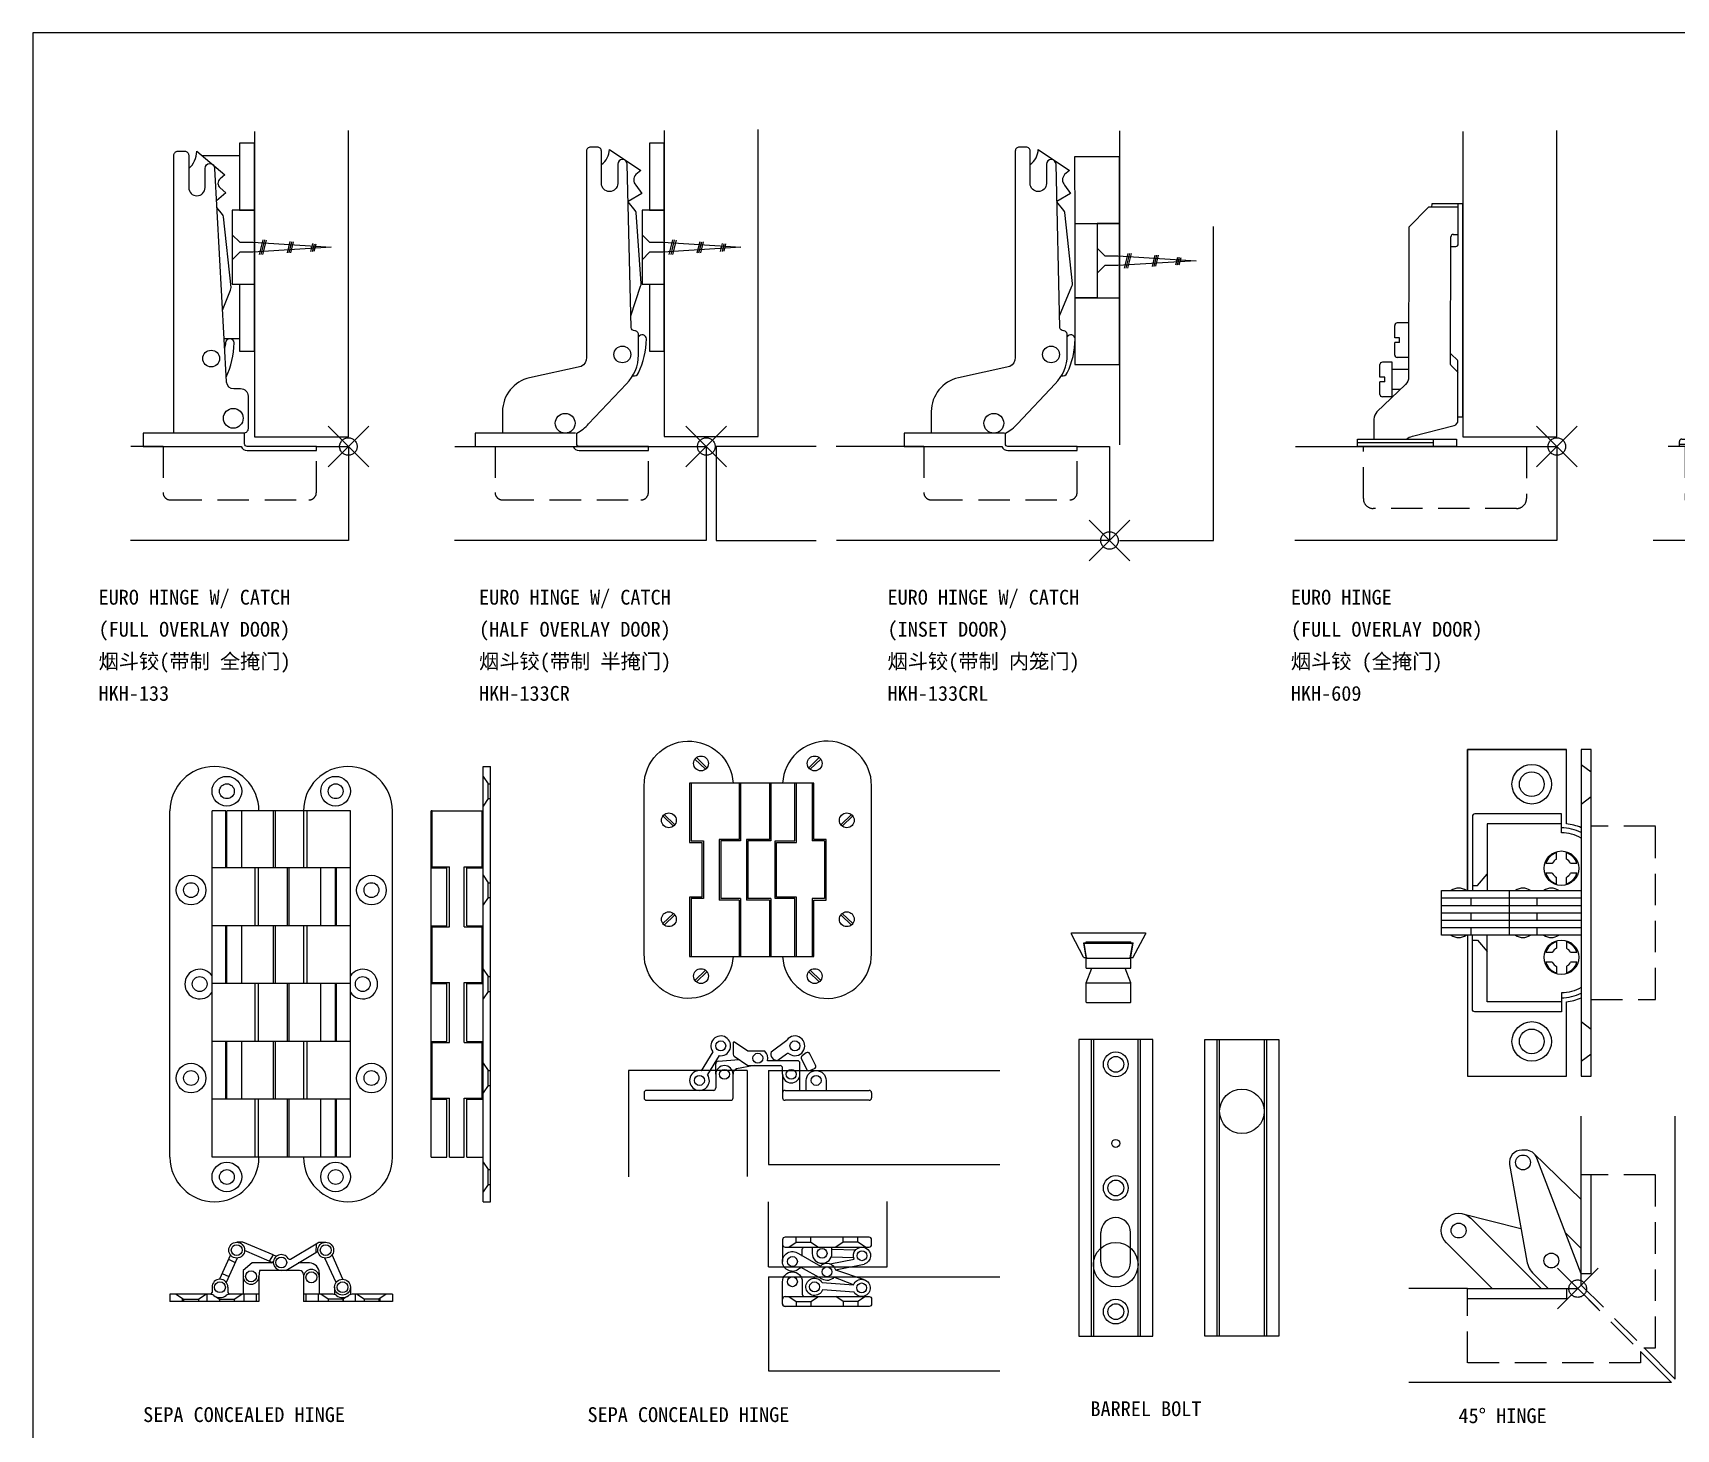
# Model space of a CAD drawing. Header units: millimetres. Extents: x -159360 to -156109, y -82746 to -81402.
# Drawn here: x -156921 to -156588.6, y -81684.3 to -81402 of the extents above; entities that cross this region are included whole.
import ezdxf
from ezdxf.enums import TextEntityAlignment as Align

# ---------------------------------------------------------------- set-up
doc = ezdxf.new("R2010")
doc.units = ezdxf.units.MM
doc.header["$LTSCALE"] = 2
doc.header["$MEASUREMENT"] = 0
doc.linetypes.add('HIDDEN', pattern=[9.525, 6.35, -3.175])
doc.linetypes.add('HIDDEN2', pattern=[4.7625, 3.175, -1.5875])
doc.layers.get('0').update_dxf_attribs({"linetype": 'CONTINUOUS'})
doc.layers.add('LINE1', color=41, linetype='CONTINUOUS')
doc.layers.add('LINE2', color=142, linetype='CONTINUOUS')
doc.layers.add('标注', color=7, linetype='CONTINUOUS', lineweight=25)
doc.styles.add('HZ', font='simfang.ttf')

# ---------------------------------------------------------------- blocks, each defined once
blk = doc.blocks.new('EURO HINGE WITH CATCH  (INSET DOOR) 烟斗铰(带制 内笼门) HKH-133CRL')
at = {"linetype": 'ByBlock'}
for points in [[(-21.06, 21.72, 0.100167), (-18.64, 23.57), (-11.01, 31.68, 0.205389), (-8.56, 37.51), (-8.56, 41.6, 0.42785), (-9.3, 42.38, -0.400708), (-10.05, 43.09), (-10.83, 76.08, 1), (-12.76, 76.08), (-12.76, 72.19, -1), (-16.06, 72.19), (-16.06, 78.74, 0.414214), (-16.86, 79.54), (-18.26, 79.54, 0.414214), (-19.06, 78.74), (-19.06, 37, -0.287492), (-20.19, 35.2), (-30.57, 32.9, 0.351711), (-36.06, 26.06), (-36.06, 21.7, -0.747404)], [(-21.27, 21.7), (-41.56, 21.7), (-41.56, 19), (-21.76, 19, 0.302776), (-20.56, 18.2), (-6.56, 18.2), (-6.56, 19), (-20.56, 19, -0.414214), (-21.06, 19.5), (-21.06, 21.72)]]:
    blk.add_lwpolyline(points, format="xyb", dxfattribs=at)
blk.add_lwpolyline([(-7, 64.07), (-7, 49.07), (-2.5, 49.07), (-7, 49.07), (-7, 35.57), (2, 35.57), (2, 77.57), (-7.09, 77.57), (-7, 64.07), (2, 64.07), (-2.5, 64.07), (-2.5, 49.07), (2, 49.07)], dxfattribs=at)
at = {"layer": 'LINE1', "linetype": 'ByBlock'}
for p, q in [((3, 55.07), (3.74, 58.05)), ((3.36, 55.07), (4.09, 58.03)), ((3.72, 55.08), (4.44, 58.01)), ((8.66, 55.39), (9.23, 57.71)), ((9.02, 55.42), (9.58, 57.68)), ((9.39, 55.44), (9.93, 57.66)), ((13.39, 55.71), (13.78, 57.28)), ((13.75, 55.73), (14.13, 57.26)), ((14.11, 55.75), (14.48, 57.24))]:
    blk.add_line(p, q, dxfattribs=at)
for points in [[(-16.06, 76.03, 0.246867), (-14.44, 79.07), (-8.11, 74.78), (-9.08, 73.97, 0.410261), (-9.08, 71.85), (-7.91, 70.18), (-10.65, 68.54)], [(-10.11, 45.41), (-7.6, 51.45, 0.112528), (-7.51, 51.97), (-9.05, 66.3, 0.145671), (-9.23, 66.73), (-10.65, 68.47)], [(-9.72, 33.29, 0.374158), (-8.56, 33.87, 0.109474), (-6.97, 40.75, 0.765912), (-8.56, 41.18, -0.018858)]]:
    blk.add_lwpolyline(points, format="xyb", dxfattribs=at)
blk.add_lwpolyline([(-2.5, 59.09), (-0.97, 57.57), (1.68, 57.57), (17.5, 56.57), (1.68, 55.57), (-0.97, 55.57), (-2.5, 54.04)], dxfattribs=at)
at = {"layer": 'LINE1', "linetype": 'HIDDEN2'}
blk.add_lwpolyline([(-37.56, 19), (-37.56, 9.7, 0.414214), (-36.06, 8.2), (-8.06, 8.2, 0.414214), (-6.56, 9.7), (-6.56, 18.2)], format="xyb", dxfattribs=at)
at = {"layer": 'LINE1', "linetype": 'ByBlock'}
for centre, radius in [((-11.83, 37.62), 1.7), ((-23.4, 23.7), 2)]:
    blk.add_circle(centre, radius, dxfattribs=at)
blk = doc.blocks.new('45%%D HINGE-E 45度 较-立面')
at = {"linetype": 'ByBlock'}
for p, q in [((-25, 33), (-25, 4.5)), ((-25, 4.5), (-25, 33))]:
    blk.add_line(p, q, dxfattribs=at)
for points in [[(-2, 17.2, 0.077381), (-5, 18), (-5, 33), (-25, 33), (-5, 33)], [(-2, 15.12, 0.127861), (-6, 16.2), (-6, 20), (-23.5, 20, 0.414214), (-24, 19.5), (-24, 4.5)], [(-25, -4.5), (-25, -33), (-5, -33), (-5, -18, 0.077381), (-2, -17.2)], [(-2, -15.12, -0.127861), (-6, -16.2), (-6, -20), (-23.5, -20, -0.414214), (-24, -19.5), (-24, -4.5)]]:
    blk.add_lwpolyline(points, format="xyb", dxfattribs=at)
blk.add_lwpolyline([(-2, -33), (0, -33), (0, 33), (-2, 33)], close=True, dxfattribs=at)
for points in [[(-6, 18), (-21, 18), (-21, 4.5)], [(-2, -4.5), (-30.29, -4.5), (-30.29, 4.5), (-2, 4.5)], [(-6, -18), (-21, -18), (-21, -4.5)]]:
    blk.add_lwpolyline(points, dxfattribs=at)
at = {"layer": 'LINE1', "linetype": 'HIDDEN2'}
for p, q in [((-2, 30), (0, 28.5)), ((-2, 22), (0, 23.5)), ((-2, -22), (0, -23.5)), ((-2, -30), (0, -28.5))]:
    blk.add_line(p, q, dxfattribs=at)
at = {"layer": 'LINE1', "linetype": 'ByBlock'}
for p, q in [((-7.85, 10), (-9.14, 10)), ((-7, 10.85), (-7, 12.14)), ((-5, 10.85), (-5, 12.14)), ((-2.86, 10), (-4.15, 10)), ((-7.85, 8), (-9.14, 8)), ((-7, 5.86), (-7, 7.15)), ((-5, 5.86), (-5, 7.15)), ((-2.86, 8), (-4.15, 8)), ((-16.51, -4.5), (-16.51, 4.5)), ((-30.29, 3), (-2, 3)), ((-30.29, 1.5), (-2, 1.5)), ((-30.29, 0), (-2, 0)), ((-24.32, 3), (-24.32, 1.5)), ((-24.32, 0), (-24.32, -1.5)), ((-10.93, 1.5), (-10.93, 3)), ((-10.93, -1.5), (-10.93, 0)), ((-30.29, -1.5), (-2, -1.5)), ((-30.29, -3), (-2, -3)), ((-24.32, -3), (-24.32, -4.5)), ((-10.93, -4.5), (-10.93, -3)), ((-7, -5.86), (-7, -7.15)), ((-5, -5.86), (-5, -7.15)), ((-7.85, -8), (-9.14, -8)), ((-2.86, -8), (-4.15, -8)), ((-7.85, -10), (-9.14, -10)), ((-7, -10.85), (-7, -12.14)), ((-5, -10.85), (-5, -12.14)), ((-2.86, -10), (-4.15, -10))]:
    blk.add_line(p, q, dxfattribs=at)
at = {"layer": 'LINE1', "linetype": 'HIDDEN2'}
blk.add_lwpolyline([(0, -17.5), (13, -17.5), (13, 17.5), (0, 17.5)], dxfattribs=at)
at = {"layer": 'LINE1', "linetype": 'ByBlock'}
for points in [[(-24, 5.5), (-23, 5.5), (-21, 7.84)], [(-24, -5.5), (-23, -5.5), (-21, -7.84)]]:
    blk.add_lwpolyline(points, dxfattribs=at)
for centre, radius in [((-12, 26), 4), ((-12, 26), 2.5), ((-6, 9), 3.5), ((-6, -9), 3.5), ((-12, -26), 4), ((-12, -26), 2.5)]:
    blk.add_circle(centre, radius, dxfattribs=at)
for centre, radius, start, end in [((-6.07, 7.97), 9.22, 63.8142, 89.5704), ((-6, 9), 3.3, 107.6397, 162.3603), ((-6, 9), 2.1, 118.4369, 151.5631), ((-6, 9), 3.3, 17.6397, 72.3603), ((-6, 9), 2.1, 28.4369, 61.5631), ((-6, 9), 3.3, 197.6397, 252.3603), ((-6, 9), 2.1, 208.4369, 241.5631), ((-6, 9), 3.3, 287.6397, 342.3603), ((-6, 9), 2.1, 298.4369, 331.5631), ((-26.79, 2.5), 2.5, 53.1301, 126.8699), ((-13.78, 2.5), 2.5, 53.1301, 126.8699), ((-8.05, 2.5), 2.5, 53.1301, 126.8699), ((-26.79, -2.5), 2.5, 233.1301, 306.8699), ((-13.78, -2.5), 2.5, 233.1301, 306.8699), ((-8.05, -2.5), 2.5, 233.1301, 306.8699), ((-6, -9), 3.3, 107.6397, 162.3603), ((-6, -9), 3.3, 17.6397, 72.3603), ((-6, -9), 2.1, 118.4369, 151.5631), ((-6, -9), 2.1, 28.4369, 61.5631), ((-6, -9), 3.3, 197.6397, 252.3603), ((-6, -9), 2.1, 208.4369, 241.5631), ((-6, -9), 2.1, 298.4369, 331.5631), ((-6, -9), 3.3, 287.6397, 342.3603), ((-6.07, -7.97), 9.22, 270.4296, 296.1858)]:
    blk.add_arc(centre, radius, start, end, dxfattribs=at)
blk = doc.blocks.new('45%%D HINGE-P 45度较-平面')
at = {"linetype": 'ByBlock'}
for p, q in [((-31.92, 12.38), (-22.29, 3)), ((-22.29, -14.29), (-22.29, 8)), ((-20.29, -12), (-20.29, 8)), ((-46.2, 0.13), (-34.47, -2.83)), ((-25.44, -3.75), (-22.29, -6.9)), ((-20.29, -12), (-22.29, -12)), ((-45.29, -15), (-23, -15)), ((-25.29, -15), (-25.29, -17)), ((-45.29, -17), (-25.29, -17))]:
    blk.add_line(p, q, dxfattribs=at)
for points in [[(-22.29, -12), (-31.23, 11.39, 0.310979), (-33.56, 13), (-34.31, 13, 0.46697), (-36.77, 10.06), (-33.29, -9.42, 0.153358), (-31.9, -12.08), (-28.98, -15)], [(-40.29, -15), (-49.56, -5.73, -1), (-44.61, -0.78), (-30.39, -15)]]:
    blk.add_lwpolyline(points, format="xyb", dxfattribs=at)
at = {"layer": 'LINE1', "linetype": 'HIDDEN2'}
for points in [[(-22.29, -14.29), (-9.59, -27), (-7.29, -27), (-7.29, 8), (-22.29, 8)], [(-23, -15), (-10.29, -27.71), (-10.29, -30), (-45.29, -30), (-45.29, -15)]]:
    blk.add_lwpolyline(points, dxfattribs=at)
at = {"layer": 'LINE1', "linetype": 'ByBlock'}
for centre in [(-34.07, 10.5), (-47.09, -3.26), (-28.34, -9.32)]:
    blk.add_circle(centre, 1.5, dxfattribs=at)
blk = doc.blocks.new('45%%D HINGE 45度较')
for name, p in [('45%%D HINGE-E 45度 较-立面', (2.71, 75.98)), ('45%%D HINGE-P 45度较-平面', (23, 15))]:
    blk.add_blockref(name, p)
blk = doc.blocks.new('EURO HINGE WITH CATCH  (FULL OVERLAY DOOR) 烟斗铰(带制 全掩门) HKH-133')
at = {"linetype": 'ByBlock'}
for p, q in [((-22, 58.8), (-29.59, 58.8)), ((-22, 21.8), (-25.18, 21.8))]:
    blk.add_line(p, q, dxfattribs=at)
blk.add_lwpolyline([(-22, 32.8), (-22, 19.3), (-19, 19.3), (-19, 61.3), (-22, 61.3), (-22, 47.8), (-19, 47.8), (-23.5, 47.8), (-23.5, 32.8), (-19, 32.8)], dxfattribs=at)
blk.add_lwpolyline([(-35.29, 2.7), (-35.29, 58.9, -0.414214), (-34.49, 59.7), (-33.09, 59.7, -0.414214), (-32.29, 58.9), (-32.29, 52.35, 1), (-28.99, 52.35), (-28.99, 56.24, -1), (-27.06, 56.24), (-24.7, 13.08, 0.390384), (-23.2, 11.7), (-21.79, 11.7, -0.414214), (-20.29, 10.2), (-20.29, 3.6, -0.414214), (-21.19, 2.7), (-41.48, 2.7), (-41.48, 0), (-21.68, 0, 0.302776), (-20.48, -0.8), (-6.48, -0.8), (-6.48, 0), (-20.48, 0, -0.414214), (-20.98, 0.5), (-20.98, 2.72)], format="xyb", dxfattribs=at)
at = {"layer": 'LINE1', "linetype": 'ByBlock'}
for p, q in [((-18, 38.8), (-17.26, 41.78)), ((-17.64, 38.8), (-16.91, 41.76)), ((-17.28, 38.81), (-16.56, 41.74)), ((-12.34, 39.13), (-11.77, 41.44)), ((-11.98, 39.15), (-11.42, 41.41)), ((-11.61, 39.17), (-11.07, 41.39)), ((-7.61, 39.44), (-7.22, 41.02)), ((-7.25, 39.46), (-6.87, 40.99)), ((-6.89, 39.48), (-6.52, 40.97))]:
    blk.add_line(p, q, dxfattribs=at)
for points in [[(-32.29, 56.19, 0.219666), (-30.67, 59.7), (-24.99, 54.94), (-25.96, 54.13, 0.466308), (-25.96, 52.29), (-24.79, 51.31), (-26.7, 49.7)], [(-25.49, 27.59), (-23.83, 31.6, 0.112528), (-23.74, 32.13), (-25.28, 46.46, 0.145671), (-25.46, 46.88), (-26.63, 48.31)], [(-24.75, 13.99, 0.110736), (-23.13, 20.95, 1), (-24.83, 20.95, -0.018858), (-25.07, 19.87)]]:
    blk.add_lwpolyline(points, format="xyb", dxfattribs=at)
blk.add_lwpolyline([(-23.5, 42.82), (-21.97, 41.3), (-19.32, 41.3), (-3.5, 40.3), (-19.32, 39.3), (-21.97, 39.3), (-23.5, 37.77)], dxfattribs=at)
at = {"layer": 'LINE1', "linetype": 'HIDDEN2'}
blk.add_lwpolyline([(-37.48, 0), (-37.48, -9.3, 0.414214), (-35.98, -10.8), (-7.98, -10.8, 0.414214), (-6.48, -9.3), (-6.48, -0.8)], format="xyb", dxfattribs=at)
at = {"layer": 'LINE1', "linetype": 'ByBlock'}
for centre, radius in [((-27.74, 17.78), 1.7), ((-23.29, 5.7), 2)]:
    blk.add_circle(centre, radius, dxfattribs=at)
blk = doc.blocks.new('烟斗铰(带制 全掩门)')
at = {"layer": 'LINE1', "linetype": 'HIDDEN', "ltscale": 5}
for p, q in [((-4.11, 23.11), (4.11, 14.89)), ((4.11, 23.11), (-4.11, 14.89)), ((-37.48, 19), (-44, 19))]:
    blk.add_line(p, q, dxfattribs=at)
for points in [[(-19, 82.66), (-19, 20.99), (0, 20.99), (0, 82.9)], [(-6.48, 19), (0, 19), (0, 0), (-44.09, 0)]]:
    blk.add_lwpolyline(points, dxfattribs=at)
blk.add_circle((0, 19), 1.77, dxfattribs=at)
at = {"layer": 'LINE2'}
blk.add_blockref('EURO HINGE WITH CATCH  (FULL OVERLAY DOOR) 烟斗铰(带制 全掩门) HKH-133', (0, 19), dxfattribs=at)
blk = doc.blocks.new('EURO HINGE (HALF OVERLAY DOOR) 烟斗铰 (半掩门) HKH-609CR')
at = {"linetype": 'ByBlock'}
for p, q in [((-19.5, 44.89), (-15.5, 48.89)), ((-10, 48.89), (-15.5, 48.89)), ((-10, 41.78), (-10, 49.39)), ((-19.5, 18.51), (-19.5, 44.89)), ((-11, 17.35), (-11, 43.21)), ((-10.5, 43.71), (-10, 43.71)), ((-11, 41.28), (-10.5, 41.28)), ((-33.51, 9.14), (-20.49, 16.78)), ((-10.9, 18.23), (-10.1, 17.48)), ((-10.9, 17.13), (-10.1, 16.38)), ((-10, 5.78), (-10, 17.26)), ((-34.5, 1.5), (-34.5, 7.42)), ((-26.28, 2.65), (-10.86, 4.79))]:
    blk.add_line(p, q, dxfattribs=at)
for centre, radius, start, end in [((-10.5, 43.21), 0.5, 90, 180), ((-10.5, 41.78), 0.5, 270, 0), ((-21.5, 18.51), 2, 300.4016, 0), ((-10.7, 18.45), 0.3, 180, 227.3166), ((-10.7, 17.35), 0.3, 180, 227.3166), ((-10.3, 17.26), 0.3, 0, 47.3166), ((-10.3, 16.16), 0.3, 0, 47.3166), ((-32.5, 7.42), 2, 120.4016, 180), ((-11, 5.78), 1, 277.9335, 0), ((-26, 0.66), 2, 97.9335, 155.3144)]:
    blk.add_arc(centre, radius, start, end, dxfattribs=at)
at = {"layer": 'LINE1', "linetype": 'ByBlock'}
for p, q in [((-14.89, 49.39), (-14.89, 48.89)), ((-8.5, 49.39), (-14.89, 49.39)), ((-8.5, 49.39), (-8.5, 6.06)), ((-22.3, 22.8), (-22.3, 25.3)), ((-19.5, 25.8), (-21.8, 25.8)), ((-21.4, 22.8), (-22.3, 22.8)), ((-21.4, 21.8), (-22.3, 21.8)), ((-22.3, 19.3), (-22.3, 21.8)), ((-21.4, 21.8), (-21.4, 22.8)), ((-19.5, 18.8), (-21.8, 18.8)), ((-10, 6.06), (-8.5, 6.06)), ((-37.19, 0), (-37.19, 1)), ((-37.19, 0.5), (-17.19, 0.5)), ((-36.69, 1.5), (-17.69, 1.5)), ((-17.19, 0), (-17.19, 1))]:
    blk.add_line(p, q, dxfattribs=at)
at = {"layer": 'LINE1', "linetype": 'HIDDEN2'}
blk.add_lwpolyline([(-36.02, 0), (-36.02, -10.5, 0.414214), (-34.02, -12.5), (-5.02, -12.5, 0.414214), (-3.02, -10.5), (-3.02, 0), (-37.19, 0)], format="xyb", dxfattribs=at)
at = {"layer": 'LINE1', "linetype": 'ByBlock'}
for centre, start, end in [((-21.8, 25.3), 90, 180), ((-21.8, 19.3), 180, 270), ((-36.69, 1), 90, 180), ((-17.69, 1), 0, 90)]:
    blk.add_arc(centre, 0.5, start, end, dxfattribs=at)
blk = doc.blocks.new('烟斗铰 (半掩门)')
at = {"layer": 'LINE1', "linetype": 'HIDDEN', "ltscale": 5}
for p, q in [((-4.11, 23.11), (4.11, 14.89)), ((4.11, 23.11), (-4.11, 14.89)), ((-32.94, 19), (-39.46, 19))]:
    blk.add_line(p, q, dxfattribs=at)
for points in [[(-8.5, 82.66), (-8.5, 20.99), (10.5, 20.99), (10.5, 82.9)], [(-3.02, 19), (0, 19), (0, 0), (-42.48, 0)], [(17.8, 19), (2, 19), (2, 0), (17.8, 0)]]:
    blk.add_lwpolyline(points, dxfattribs=at)
blk.add_circle((0, 19), 1.77, dxfattribs=at)
at = {"layer": 'LINE2'}
blk.add_blockref('EURO HINGE (HALF OVERLAY DOOR) 烟斗铰 (半掩门) HKH-609CR', (0, 19), dxfattribs=at)
blk = doc.blocks.new('EURO HINGE (FULL OVERLAY DOOR) 烟斗铰 (半掩门) HKH-609')
blk.add_line((-20.98, 42.88), (-19.95, 42.88))
for points in [[(-19.95, 48.37), (-25.95, 48.37), (-29.95, 44.37), (-30, 13.99, -0.203502), (-30.61, 12.56), (-36.39, 7, 0.203966), (-37, 5.56), (-37, 1.47)], [(-21.45, 40.45), (-20.45, 40.45, 0.414214), (-19.95, 40.95), (-19.95, 49.09)], [(-20.08, 15.13), (-21.34, 16.29, -0.210007), (-21.5, 16.66), (-21.44, 42.42)], [(-30.39, 1.47, -0.167598), (-29.22, 2.06), (-20.75, 4.27, 0.341143), (-20, 5.24), (-20, 17.23, 0.209442), (-20.1, 17.45), (-21.4, 18.65, -0.209442), (-21.5, 18.87)]]:
    blk.add_lwpolyline(points, format="xyb")
at = {"ltscale": 5}
blk.add_lwpolyline([(-40.31, 1.47), (-20.31, 1.47), (-20.31, -0.03), (-40.31, -0.03)], close=True, dxfattribs=at)
blk.add_arc((-20.94, 42.38), 0.5, 90, 180)
at = {"color": 11}
blk.add_arc((-20.28, 14.91), 0.3, 0, 47.3166, dxfattribs=at)
at = {"layer": 'LINE1'}
for p, q in [((-32.8, 22), (-32.8, 24.5)), ((-30, 25), (-32.3, 25)), ((-31.8, 22), (-32.8, 22)), ((-32.8, 18.5), (-32.8, 21)), ((-31.8, 21), (-32.8, 21)), ((-31.8, 21), (-31.8, 22)), ((-33.3, 17.05), (-35.3, 17.05)), ((-33.3, 10.05), (-33.3, 17.05)), ((-30, 18), (-32.3, 18)), ((-35.8, 14.05), (-35.8, 16.55)), ((-34.8, 14.05), (-35.8, 14.05)), ((-34.8, 13.05), (-34.8, 14.05)), ((-30, 15.55), (-33.3, 15.55)), ((-35.8, 10.55), (-35.8, 13.05)), ((-34.8, 13.05), (-35.8, 13.05)), ((-33.3, 10.05), (-35.3, 10.05)), ((-31.66, 11.55), (-33.3, 11.55)), ((-24.97, 0.72), (-40.31, 0.72)), ((-24.97, -0.03), (-24.97, 1.47))]:
    blk.add_line(p, q, dxfattribs=at)
blk.add_lwpolyline([(-20, 6.02), (-19, 6.02), (-19, 49.09), (-25.29, 49.09), (-25.34, 48.37)], dxfattribs=at)
at = {"layer": 'LINE1', "linetype": 'HIDDEN2'}
blk.add_lwpolyline([(-39.14, -0.03), (-6.14, -0.03), (-6.14, -10.53, -0.414214), (-8.14, -12.53), (-37.14, -12.53, -0.414214), (-39.14, -10.53), (-39.14, -0.03)], format="xyb", close=True, dxfattribs=at)
at = {"layer": 'LINE1'}
for centre, start, end in [((-32.3, 24.5), 90, 180), ((-35.3, 16.55), 90, 180), ((-32.3, 18.5), 180, 270), ((-35.3, 10.55), 180, 270)]:
    blk.add_arc(centre, 0.5, start, end, dxfattribs=at)
blk = doc.blocks.new('烟斗铰 (全掩门)')
at = {"layer": 'LINE1', "linetype": 'HIDDEN', "ltscale": 5}
for p, q in [((-4.11, 23.11), (4.11, 14.89)), ((4.11, 23.11), (-4.11, 14.89))]:
    blk.add_line(p, q, dxfattribs=at)
for points in [[(-19, 82.66), (-19, 20.99), (0, 20.99), (0, 82.9)], [(-52.88, 19), (0, 19), (0, 0), (-52.98, 0)]]:
    blk.add_lwpolyline(points, dxfattribs=at)
blk.add_circle((0, 19), 1.77, dxfattribs=at)
at = {"layer": 'LINE2'}
blk.add_blockref('EURO HINGE (FULL OVERLAY DOOR) 烟斗铰 (半掩门) HKH-609', (0, 19), dxfattribs=at)
blk = doc.blocks.new('EURO HINGE WITH CATCH  (HALF OVERLAY DOOR) 烟斗铰(带制 半掩门) HKH-133CR')
at = {"linetype": 'ByBlock'}
for points in [[(-26.22, 2.72, 0.100167), (-23.8, 4.57), (-16.17, 12.68, 0.205389), (-13.72, 18.51), (-13.72, 22.6, 0.42785), (-14.46, 23.38, -0.400708), (-15.21, 24.09), (-15.99, 57.08, 1), (-17.92, 57.08), (-17.92, 53.19, -1), (-21.22, 53.19), (-21.22, 59.74, 0.414214), (-22.02, 60.54), (-23.42, 60.54, 0.414214), (-24.22, 59.74), (-24.22, 18, -0.287492), (-25.34, 16.2), (-35.73, 13.9, 0.351711), (-41.22, 7.06), (-41.22, 2.7, -0.747404)], [(-26.43, 2.7), (-46.72, 2.7), (-46.72, 0), (-26.92, 0, 0.302776), (-25.72, -0.8), (-11.72, -0.8), (-11.72, 0), (-25.72, 0, -0.414214), (-26.22, 0.5), (-26.22, 2.72)]]:
    blk.add_lwpolyline(points, format="xyb", dxfattribs=at)
blk.add_lwpolyline([(-11.5, 32.8), (-11.5, 19.3), (-8.5, 19.3), (-8.5, 61.3), (-11.5, 61.3), (-11.5, 47.8), (-8.5, 47.8), (-13, 47.8), (-13, 32.8), (-8.5, 32.8)], dxfattribs=at)
at = {"layer": 'LINE1', "linetype": 'ByBlock'}
for p, q in [((-7.5, 38.8), (-6.76, 41.78)), ((-7.14, 38.8), (-6.41, 41.76)), ((-6.78, 38.81), (-6.06, 41.74)), ((-1.84, 39.13), (-1.27, 41.44)), ((-1.48, 39.15), (-0.92, 41.41)), ((-1.11, 39.17), (-0.57, 41.39)), ((2.89, 39.44), (3.28, 41.02)), ((3.25, 39.46), (3.63, 40.99)), ((3.61, 39.48), (3.98, 40.97))]:
    blk.add_line(p, q, dxfattribs=at)
for points in [[(-21.22, 57.03, 0.246867), (-19.6, 60.07), (-13.27, 55.78), (-14.24, 54.97, 0.410261), (-14.24, 52.85), (-13.07, 51.18), (-15.81, 49.54)], [(-15.26, 26.41), (-13.28, 32.45, 0.112528), (-13.19, 32.97), (-14.21, 47.3, 0.145671), (-14.38, 47.73), (-15.81, 49.47)], [(-14.88, 14.29, 0.374158), (-13.72, 14.87, 0.109474), (-12.13, 21.75, 0.765912), (-13.72, 22.18, -0.018858)]]:
    blk.add_lwpolyline(points, format="xyb", dxfattribs=at)
blk.add_lwpolyline([(-13, 42.82), (-11.47, 41.3), (-8.82, 41.3), (7, 40.3), (-8.82, 39.3), (-11.47, 39.3), (-13, 37.77)], dxfattribs=at)
at = {"layer": 'LINE1', "linetype": 'HIDDEN2'}
blk.add_lwpolyline([(-42.72, 0), (-42.72, -9.3, 0.414214), (-41.22, -10.8), (-13.22, -10.8, 0.414214), (-11.72, -9.3), (-11.72, -0.8)], format="xyb", dxfattribs=at)
at = {"layer": 'LINE1', "linetype": 'ByBlock'}
for centre, radius in [((-16.98, 18.62), 1.7), ((-28.55, 4.7), 2)]:
    blk.add_circle(centre, radius, dxfattribs=at)
blk = doc.blocks.new('烟斗铰(带制 半掩门)')
at = {"layer": 'LINE1', "linetype": 'HIDDEN', "ltscale": 5}
for p, q in [((-4.11, 23.11), (4.11, 14.89)), ((4.11, 23.11), (-4.11, 14.89))]:
    blk.add_line(p, q, dxfattribs=at)
for points in [[(-8.5, 82.87), (-8.5, 21), (10.5, 21), (10.5, 83.11)], [(-50.84, 19), (0, 19), (0, 0), (-50.94, 0)], [(22.19, 19.01), (2, 19.01), (2, 0.01), (22.19, 0.01)]]:
    blk.add_lwpolyline(points, dxfattribs=at)
blk.add_circle((0, 19), 1.77, dxfattribs=at)
at = {"layer": 'LINE2'}
blk.add_blockref('EURO HINGE WITH CATCH  (HALF OVERLAY DOOR) 烟斗铰(带制 半掩门) HKH-133CR', (0, 19), dxfattribs=at)
blk = doc.blocks.new('BOLT 扁插')
at = {"layer": 'LINE1'}
for p, q in [((-41.99, 81.58), (-26.99, 81.58)), ((-41.99, 81.28), (-41.99, 81.58)), ((-39.52, 76.63), (-41.99, 81.28)), ((-38.99, 79.78), (-29.99, 79.78)), ((-38.99, 79.58), (-38.99, 79.78)), ((-29.99, 79.58), (-29.99, 79.78)), ((-29.46, 76.63), (-26.99, 81.28)), ((-26.99, 81.58), (-26.99, 81.28)), ((-39.49, 79.58), (-38.99, 79.58)), ((-39.01, 76.69), (-39.49, 79.58)), ((-39.43, 76.58), (-39.11, 76.58)), ((-39.39, 79.47), (-29.59, 79.47)), ((-38.9, 76.55), (-39.39, 79.47)), ((-38.99, 76.47), (-29.99, 76.47)), ((-38.99, 74.47), (-38.99, 76.47)), ((-38.81, 76.47), (-30.17, 76.47)), ((-30.07, 76.55), (-29.59, 79.47)), ((-29.99, 79.58), (-29.49, 79.58)), ((-29.99, 74.47), (-29.99, 76.47)), ((-29.97, 76.69), (-29.49, 79.58)), ((-29.87, 76.58), (-29.55, 76.58)), ((-38.99, 71.47), (-37.86, 74.47)), ((-38.99, 74.47), (-29.99, 74.47)), ((-29.99, 71.47), (-31.12, 74.47)), ((-38.99, 71.47), (-29.99, 71.47)), ((-38.99, 67.57), (-38.99, 71.47)), ((-29.99, 67.57), (-29.99, 71.47)), ((-38.89, 67.47), (-30.09, 67.47)), ((-38.01, 60), (-38.01, 0)), ((-37.51, 60), (-37.51, 0)), ((-28.51, 0), (-28.51, 60)), ((-28.01, 0), (-28.01, 60)), ((-12.5, 0), (-12.5, 60)), ((-12, 0), (-12, 60)), ((-3, 60), (-3, 0)), ((-2.5, 60), (-2.5, 0)), ((-36.01, 15), (-36.01, 21)), ((-30.01, 15), (-30.01, 21))]:
    blk.add_line(p, q, dxfattribs=at)
for points in [[(-40.51, 0), (-25.51, 0), (-25.51, 60), (-40.51, 60)], [(0, 0), (-15, 0), (-15, 60), (0, 60)]]:
    blk.add_lwpolyline(points, close=True, dxfattribs=at)
for centre, radius in [((-33.01, 55), 2.5), ((-33.01, 55), 1.6), ((-7.5, 45.5), 4.5), ((-33.01, 39), 0.8), ((-33.01, 30), 2.5), ((-33.01, 30), 1.6), ((-33.01, 14.5), 4.5), ((-33.01, 5), 2.5), ((-33.01, 5), 1.6)]:
    blk.add_circle(centre, radius, dxfattribs=at)
for centre, radius, start, end in [((-39.43, 76.68), 0.1, 208.0092, 270), ((-39.11, 76.68), 0.1, 270, 9.4623), ((-38.81, 76.57), 0.1, 189.4623, 270), ((-30.17, 76.57), 0.1, 270, 350.5377), ((-29.87, 76.68), 0.1, 170.5377, 270), ((-29.55, 76.68), 0.1, 270, 331.9908), ((-38.89, 67.57), 0.1, 180, 270), ((-30.09, 67.57), 0.1, 270, 0), ((-33.01, 21), 3, 0, 180), ((-33.01, 15), 3, 180, 0)]:
    blk.add_arc(centre, radius, start, end, dxfattribs=at)
blk = doc.blocks.new('SEPA CONCEALED HINGE 特别暗较 1(排骨较) 侧面')
at = {"layer": 'LINE1'}
for p, q in [((-1.5, 0), (-1.5, 88)), ((-1.5, 88), (0, 88)), ((0, 0), (0, 88)), ((-1.5, 86), (-0.5, 84.5)), ((-0.5, 81.5), (-0.5, 84.5)), ((-0.5, 84.5), (0, 84.5)), ((-0.5, 81.5), (-1.5, 80)), ((-0.5, 81.5), (0, 81.5)), ((-12, 9), (-12, 79)), ((-11.8, 79), (-12, 79)), ((-11.8, 79), (-1.75, 79)), ((-11.8, 67.7), (-11.8, 79)), ((-1.75, 67.7), (-1.75, 79)), ((-12, 67.7), (-8.35, 67.7)), ((-12, 67.5), (-8.85, 67.5)), ((-8.85, 55.8), (-8.85, 67.5)), ((-8.35, 55.6), (-8.35, 67.7)), ((-5.35, 55.6), (-5.35, 67.7)), ((-5.35, 67.7), (-1.75, 67.7)), ((-4.85, 55.8), (-4.85, 67.5)), ((-4.85, 67.5), (-1.5, 67.5)), ((-1.5, 66), (-0.5, 64.5)), ((-0.5, 61.5), (-0.5, 64.5)), ((-0.5, 64.5), (0, 64.5)), ((-0.5, 61.5), (-1.5, 60)), ((-0.5, 61.5), (0, 61.5)), ((-12, 55.8), (-8.85, 55.8)), ((-12, 55.6), (-8.35, 55.6)), ((-11.8, 44.3), (-11.8, 55.6)), ((-5.35, 55.6), (-1.5, 55.6)), ((-4.85, 55.8), (-1.5, 55.8)), ((-1.75, 44.3), (-1.75, 55.6)), ((-1.5, 47), (-0.5, 45.5)), ((-12, 44.3), (-8.35, 44.3)), ((-12, 44.1), (-8.85, 44.1)), ((-8.85, 32.4), (-8.85, 44.1)), ((-8.35, 32.2), (-8.35, 44.3)), ((-5.35, 32.2), (-5.35, 44.3)), ((-5.35, 44.3), (-1.5, 44.3)), ((-4.85, 32.4), (-4.85, 44.1)), ((-4.85, 44.1), (-1.5, 44.1)), ((-0.5, 42.5), (-0.5, 45.5)), ((-0.5, 45.5), (0, 45.5)), ((-0.5, 42.5), (-1.5, 41)), ((-0.5, 42.5), (0, 42.5)), ((-12, 32.4), (-8.85, 32.4)), ((-12, 32.2), (-8.35, 32.2)), ((-11.8, 20.9), (-11.8, 32.2)), ((-5.35, 32.2), (-1.5, 32.2)), ((-4.85, 32.4), (-1.5, 32.4)), ((-1.75, 20.9), (-1.75, 32.2)), ((-1.5, 28), (-0.5, 26.5)), ((-0.5, 23.5), (-1.5, 22)), ((-0.5, 23.5), (-0.5, 26.5)), ((-0.5, 26.5), (0, 26.5)), ((-0.5, 23.5), (0, 23.5)), ((-12, 20.9), (-8.35, 20.9)), ((-12, 20.7), (-8.85, 20.7)), ((-8.85, 9), (-8.85, 20.7)), ((-8.35, 9), (-8.35, 20.9)), ((-5.35, 9), (-5.35, 20.9)), ((-5.35, 20.9), (-1.5, 20.9)), ((-4.85, 9), (-4.85, 20.7)), ((-4.85, 20.7), (-1.5, 20.7)), ((-12, 9), (-8.85, 9)), ((-8.35, 9), (-5.35, 9)), ((-4.85, 9), (-1.5, 9)), ((-1.5, 8), (-0.5, 6.5)), ((-0.5, 3.5), (-1.5, 2)), ((-0.5, 3.5), (-0.5, 6.5)), ((-0.5, 6.5), (0, 6.5)), ((-0.5, 3.5), (0, 3.5)), ((-1.5, 0), (0, 0))]:
    blk.add_line(p, q, dxfattribs=at)
blk = doc.blocks.new('SEPA CONCEALED HINGE 特别暗较 1(排骨较) 侧')
at = {"layer": 'LINE1'}
h = blk.add_hatch(dxfattribs=at)
h.set_pattern_fill('DOLMIT', color=256, scale=10, angle=270, style=0)
h.set_pattern_definition([(90, (6611.7404, 65.924), (2.5, 2e-16), []), (45, (6611.7404, 65.924), (5, -5), [3.535534, -7.071077])])
h.paths.add_polyline_path([(16.75, 1.5), (18, 1.5), (18, 0), (15.25, 0), (15.25, 0.5)])
h.paths.add_polyline_path([(8, 0.5), (8.67, 0.95, 0.062732), (9.13, 1.2, -0.157601), (10.07, 1.5), (10.75, 1.5), (12.25, 0.5), (12.25, 0), (8, 0)])
h.paths.add_polyline_path([(0, 1.5), (3.5, 1.5), (5, 0.5), (5, 0), (0, 0)])
h.paths.add_polyline_path([(-14, 0.5), (-12.5, 1.5), (-9, 1.5), (-9, 0), (-14, 0)])
h.paths.add_polyline_path([(-19.75, 1.5), (-19.07, 1.5, -0.157601), (-18.13, 1.2, 0.062732), (-17.67, 0.95), (-17, 0.5), (-17, 0), (-21.25, 0), (-21.25, 0.5)])
h.paths.add_polyline_path([(-27, 1.5), (-25.75, 1.5), (-24.25, 0.5), (-24.25, 0), (-27, 0)])
for p, q in [((-12.27, 12), (-13.5, 12)), ((-6.12, 9.48), (-12.27, 12)), ((-6.93, 8.17), (-11.9, 10.33)), ((-2.65, 8.6), (2.59, 11.67)), ((2.59, 11.67), (2.47, 9.9)), ((2.47, 9.9), (2.92, 10.17)), ((2.59, 11.67), (3.13, 12)), ((3.13, 12), (4.5, 12)), ((-14.78, 9.44), (-16.98, 4.5)), ((-13.42, 8.8), (-15.62, 3.86)), ((-15.18, 8.57), (-13.82, 7.93)), ((-10.4, 7.8), (-12.2, 6.3)), ((-6.43, 7.8), (-10.4, 7.8)), ((-6.12, 9.48), (-6.93, 8.17)), ((-6.93, 8.17), (-6.22, 7.87)), ((-6.12, 9.48), (-5.44, 9.19)), ((-3.57, 6.3), (2.47, 9.9)), ((1.2, 7.8), (-1.1, 7.8)), ((6.62, 3.86), (4.32, 8.8)), ((7.98, 4.5), (5.78, 9.44)), ((-16.43, 5.67), (-15.07, 5.04)), ((-12.2, 6.3), (-12.2, 5.1)), ((-12.2, 5.1), (-12.2, 1.5)), ((-8.9, 6.3), (-9, 5.1)), ((-9, 5.1), (-9, 0)), ((-0.8, 6.3), (-8.9, 6.3)), ((0, 5.5), (0, 0)), ((3.2, 5.8), (3.2, 1.5)), ((-27, 1.5), (-27, 0)), ((-18.85, 1.5), (-27, 1.5)), ((-9, 0), (-27, 0)), ((-25.75, 1.5), (-24.25, 0.5)), ((-24.25, 0.5), (-24.25, 0)), ((-24.25, 0.5), (-21.25, 0.5)), ((-21.25, 0.5), (-19.75, 1.5)), ((-21.25, 0.5), (-21.25, 0)), ((-18.5, 2.9), (-18.5, 1.85)), ((-17.67, 0.95), (-17, 0.5)), ((-17, 0.5), (-14, 0.5)), ((-17, 0.5), (-17, 0)), ((-15.3, 2.9), (-15.3, 1.85)), ((-9, 1.5), (-14.95, 1.5)), ((-14, 0.5), (-12.5, 1.5)), ((-14, 0.5), (-14, 0)), ((5.73, 1.5), (0, 1.5)), ((18, 0), (0, 0)), ((5, 0.5), (3.5, 1.5)), ((5, 0.5), (5, 0)), ((8, 0.5), (5, 0.5)), ((6.3, 2.9), (6.3, 1.4)), ((8.67, 0.95), (8, 0.5)), ((8, 0.5), (8, 0)), ((9.5, 2.9), (9.5, 1.4)), ((18, 1.5), (10.07, 1.5)), ((12.25, 0.5), (10.75, 1.5)), ((12.25, 0.5), (12.25, 0)), ((15.25, 0.5), (12.25, 0.5)), ((16.75, 1.5), (15.25, 0.5)), ((15.25, 0.5), (15.25, 0)), ((18, 1.5), (18, 0))]:
    blk.add_line(p, q, dxfattribs=at)
for centre, radius in [((-13.5, 10.4), 1.6), ((-13.5, 10.4), 1.1), ((4.5, 10.4), 1.6), ((4.5, 10.4), 1.1), ((-4.5, 7.9), 1.1), ((-16.9, 2.9), 1.1), ((-10.6, 5.1), 1.1), ((1.6, 4.9), 1.1), ((7.9, 2.9), 1.6), ((7.9, 2.9), 1.1)]:
    blk.add_circle(centre, radius, dxfattribs=at)
for centre, radius, start, end in [((-6.43, 8.15), 0.35, 270, 352.6341), ((-4.5, 7.9), 1.6, 30.872, 270), ((-2.83, 8.9), 0.35, 210.872, 300.872), ((1.2, 5.8), 2, 0, 90), ((-16.9, 2.9), 1.6, 0, 180), ((-10.6, 5.1), 1.6, 180, 0), ((-0.8, 5.5), 0.8, 0, 90), ((1.6, 4.9), 1.6, 0, 180), ((-19.07, -0.1), 1.6, 54.1752, 90), ((-18.85, 1.85), 0.35, 270, 0), ((-16.9, 2.9), 2.1, 234.1752, 305.8248), ((-14.73, -0.1), 1.6, 90, 125.8248), ((-14.95, 1.85), 0.35, 180, 270), ((5.73, -0.1), 1.6, 54.1752, 90), ((7.9, 2.9), 2.1, 234.1752, 305.8248), ((10.07, -0.1), 1.6, 90, 125.8248)]:
    blk.add_arc(centre, radius, start, end, dxfattribs=at)
blk = doc.blocks.new('SEPA CONCEALED HINGE 特别暗较 1(排骨较) 正面')
at = {"layer": 'LINE1'}
for p, q in [((-23.75, 0), (-23.75, 70)), ((-15.25, 0), (-15.25, 70)), ((-12.45, 70), (-15.25, 70)), ((-12.45, 58.5), (-12.45, 70)), ((12.75, 70), (-12.25, 70)), ((-12.25, 58.5), (-12.25, 70)), ((-9.25, 58.5), (-9.25, 70)), ((-2.85, 70), (-2.85, 58.5)), ((-2.5, 70), (-2.5, 58.5)), ((3.35, 58.5), (3.35, 70)), ((4, 58.5), (4, 70)), ((12.75, 0), (12.75, 70)), ((21.25, 0), (21.25, 70)), ((12.75, 58.5), (-15.25, 58.5)), ((-6.5, 46.8), (-6.5, 58.5)), ((-5.85, 46.8), (-5.85, 58.5)), ((0, 46.8), (0, 58.5)), ((0.35, 46.8), (0.35, 58.5)), ((6.75, 46.8), (6.75, 58.5)), ((9.75, 46.8), (9.75, 58.5)), ((9.95, 46.8), (9.95, 58.5)), ((12.75, 46.8), (-15.25, 46.8)), ((-12.45, 35.1), (-12.45, 46.8)), ((-12.25, 35.1), (-12.25, 46.8)), ((-9.25, 35.1), (-9.25, 46.8)), ((-2.85, 46.8), (-2.85, 35.1)), ((-2.5, 46.8), (-2.5, 35.1)), ((3.35, 35.1), (3.35, 46.8)), ((4, 35.1), (4, 46.8)), ((12.75, 35.1), (-15.25, 35.1)), ((-6.5, 23.4), (-6.5, 35.1)), ((-5.85, 23.4), (-5.85, 35.1)), ((0, 23.4), (0, 35.1)), ((0.35, 23.4), (0.35, 35.1)), ((6.75, 23.4), (6.75, 35.1)), ((9.75, 23.4), (9.75, 35.1)), ((9.95, 23.4), (9.95, 35.1)), ((12.75, 23.4), (-15.25, 23.4)), ((-12.45, 11.7), (-12.45, 23.4)), ((-12.25, 11.7), (-12.25, 23.4)), ((-9.25, 11.7), (-9.25, 23.4)), ((-2.85, 23.4), (-2.85, 11.7)), ((-2.5, 23.4), (-2.5, 11.7)), ((3.35, 11.7), (3.35, 23.4)), ((4, 11.7), (4, 23.4)), ((12.75, 11.7), (-15.25, 11.7)), ((-6.5, 0), (-6.5, 11.7)), ((-5.85, 0), (-5.85, 11.7)), ((0, 0), (0, 11.7)), ((0.35, 0), (0.35, 11.7)), ((6.75, 0), (6.75, 11.7)), ((9.75, 0), (9.75, 11.7)), ((9.95, 0), (9.95, 11.7)), ((-7.25, 0), (-15.25, 0)), ((9.75, 0), (-7.25, 0)), ((12.75, 0), (9.95, 0))]:
    blk.add_line(p, q, dxfattribs=at)
for centre, radius in [((-12.25, 74), 3), ((9.75, 74), 3), ((-12.25, 74), 1.5), ((9.75, 74), 1.5), ((-19.5, 54), 3), ((17, 54), 3), ((-19.5, 54), 1.5), ((17, 54), 1.5), ((-17.75, 35), 1.5), ((15.25, 35), 1.5), ((-19.5, 16), 3), ((-19.5, 16), 1.5), ((17, 16), 3), ((17, 16), 1.5), ((-12.25, -4), 3), ((-12.25, -4), 1.5), ((9.75, -4), 3), ((9.75, -4), 1.5)]:
    blk.add_circle(centre, radius, dxfattribs=at)
for centre, radius, start, end in [((-14.75, 70), 9, 0, 180), ((12.25, 70), 9, 0, 180), ((-17.75, 35), 3, 33.5573, 326.4427), ((15.25, 35), 3, 213.5573, 146.4427), ((-14.75, 0), 9, 180, 0), ((12.25, 0), 9, 180, 0)]:
    blk.add_arc(centre, radius, start, end, dxfattribs=at)
blk = doc.blocks.new('SEPA CONCEALED HINGE 特别暗较 1(排骨较)')
at = {"layer": 'LINE1'}
for name, p in [('SEPA CONCEALED HINGE 特别暗较 1(排骨较) 正面', (23.75, 29.19)), ('SEPA CONCEALED HINGE 特别暗较 1(排骨较) 侧面', (64.86, 20.19)), ('SEPA CONCEALED HINGE 特别暗较 1(排骨较) 侧', (27, 0))]:
    blk.add_blockref(name, p, dxfattribs=at)
blk = doc.blocks.new('SEPA CONCEALED HINGE 特别暗较 (排骨较) 正面')
at = {"layer": 'LINE1', "linetype": 'ByBlock'}
for p, q in [((-33.57, 20.33), (-35.71, 22.39)), ((-33.29, 20.61), (-35.43, 22.67)), ((-12.71, 20.61), (-10.57, 22.67)), ((-12.43, 20.33), (-10.29, 22.39)), ((-26.8, 17.5), (-26.8, 6.13)), ((-26.5, 17.5), (-26.5, 5.83)), ((-20.66, 17.5), (-20.66, 6.13)), ((-20.36, 17.5), (-20.36, 5.83)), ((-12, 17.5), (-12, 5.83)), ((-40.07, 8.83), (-42.21, 10.89)), ((-39.79, 9.11), (-41.93, 11.17)), ((-6.21, 9.11), (-4.07, 11.17)), ((-5.93, 8.83), (-3.79, 10.89)), ((-30.8, 6.13), (-30.8, -6.13)), ((-26.8, 6.13), (-30.8, 6.13)), ((-30.5, 5.83), (-30.5, -5.83)), ((-26.5, 5.83), (-30.5, 5.83)), ((-25.3, 6.13), (-25.3, -6.13)), ((-20.66, 6.13), (-25.3, 6.13)), ((-25, 5.83), (-25, -5.83)), ((-20.36, 5.83), (-25, 5.83)), ((-9.5, 5.83), (-12, 5.83)), ((-9.5, 5.83), (-9.5, -5.83)), ((-26.8, -6.13), (-30.8, -6.13)), ((-26.5, -5.83), (-30.5, -5.83)), ((-26.8, -6.13), (-26.8, -17.5)), ((-26.5, -5.83), (-26.5, -17.5)), ((-20.66, -6.13), (-25.3, -6.13)), ((-20.36, -5.83), (-25, -5.83)), ((-20.66, -6.13), (-20.66, -17.5)), ((-20.36, -5.83), (-20.36, -17.5)), ((-12, -5.83), (-12, -17.5)), ((-9.5, -5.83), (-12, -5.83)), ((-40.07, -8.83), (-42.21, -10.89)), ((-39.79, -9.11), (-41.93, -11.17)), ((-6.21, -9.11), (-4.07, -11.17)), ((-5.93, -8.83), (-3.79, -10.89)), ((-33.57, -20.33), (-35.71, -22.39)), ((-33.29, -20.61), (-35.43, -22.67)), ((-12.71, -20.61), (-10.57, -22.67)), ((-12.43, -20.33), (-10.29, -22.39))]:
    blk.add_line(p, q, dxfattribs=at)
for points in [[(-28.01, -17.5, -0.972587), (-46, -17), (-46, 17, -0.972587), (-28.01, 17.5)], [(-17.99, -17.5, 0.972587), (0, -17), (0, 17, 0.972587), (-17.99, 17.5)]]:
    blk.add_lwpolyline(points, format="xyb", dxfattribs=at)
blk.add_lwpolyline([(-11.7, -17.5), (-11.7, -6.13), (-9.2, -6.13), (-9.2, 6.13), (-11.7, 6.13), (-11.7, 17.5), (-36.8, 17.5), (-36.8, 5.53), (-34.3, 5.53), (-34.3, -5.53), (-36.8, -5.53), (-36.8, -17.5), (-11.7, -17.5)], close=True, dxfattribs=at)
for points in [[(-36.5, 17.5), (-36.5, 5.83), (-34, 5.83), (-34, -5.83), (-36.5, -5.83), (-36.5, -17.5)], [(-15.5, -17.5), (-15.5, -5.83), (-19.5, -5.83), (-19.5, 5.83), (-15.5, 5.83), (-15.5, 17.5)], [(-15.2, -17.5), (-15.2, -5.53), (-19.2, -5.53), (-19.2, 5.53), (-15.2, 5.53), (-15.2, 17.5)]]:
    blk.add_lwpolyline(points, dxfattribs=at)
for centre in [(-34.5, 21.5), (-11.5, 21.5), (-41, 10), (-5, 10), (-41, -10), (-5, -10), (-34.5, -21.5), (-11.5, -21.5)]:
    blk.add_circle(centre, 1.5, dxfattribs=at)
blk = doc.blocks.new('SEPA CONCEALED HINGE 特别暗较 (排骨较) 侧面1')
at = {"layer": 'LINE1', "linetype": 'ByBlock'}
for p, q in [((-6.25, 13), (-6.25, 14)), ((-3.25, 13), (-3.25, 14)), ((3.25, 13), (3.25, 14)), ((6.25, 13), (6.25, 14)), ((-7.75, 12), (-6.25, 13)), ((-6.25, 13), (-3.25, 13)), ((-3.25, 13), (-1.75, 12)), ((3.25, 13), (1.75, 12)), ((6.25, 13), (3.25, 13)), ((7.75, 12), (6.25, 13)), ((0.64, 8.63), (5.47, 9.53)), ((1.71, 7.38), (7.54, 8.57)), ((-7.75, 2), (-6.25, 1)), ((-6.25, 1), (-6.25, 0)), ((-6.25, 1), (-3.25, 1)), ((-3.25, 1), (-1.75, 2)), ((-3.25, 1), (-3.25, 0)), ((3.25, 1), (1.75, 2)), ((3.25, 1), (3.25, 0)), ((6.25, 1), (3.25, 1)), ((7.75, 2), (6.25, 1)), ((6.25, 1), (6.25, 0))]:
    blk.add_line(p, q, dxfattribs=at)
for points in [[(-8.5, 12), (8.5, 12, 0.414214), (9, 12.5), (9, 13.5, 0.414214), (8.5, 14), (-8.5, 14, 0.414214), (-9, 13.5), (-9, 9.09)], [(-5.37, 7.94, -2.484844), (-5.78, 10.68, -2.484844)], [(-5, 10.15), (-5, 11.5, -0.414214), (-4.5, 12)], [(-3, 12), (-3, 10.73, 1), (1, 10.73), (1, 12)], [(5.47, 9.53, -2.684942), (7.54, 8.57)], [(-8.5, 2), (8.5, 2, -0.414214), (9, 1.5), (9, 0.5, -0.414214), (8.5, 0), (-8.5, 0, -0.414214), (-9, 0.5), (-9, 5, -1), (-5, 5), (-5, 2.5, 0.414214), (-4.5, 2)], [(-1.32, 8.15, -0.614617), (1.71, 7.38), (7.52, 5.42)], [(5.36, 4.37), (1.37, 5.92, -0.388412), (-0.96, 5.54, -0.388412)]]:
    blk.add_lwpolyline(points, format="xyb", dxfattribs=at)
for points in [[(-5.78, 10.68), (-1.32, 8.15)], [(0.89, 10.06), (5.35, 9.91)], [(1, 11.57), (5.78, 11.45)], [(-0.96, 5.54), (-5.37, 7.94)]]:
    blk.add_lwpolyline(points, dxfattribs=at)
blk.add_lwpolyline([(-1.01, 4.83), (5.36, 4.37, -4.445363), (5.48, 2.88), (-0.9, 3.34, -4.445363)], format="xyb", close=True, dxfattribs=at)
for centre in [(-7, 9.09), (-1, 10.73), (7.06, 10.25), (0, 7), (-7, 5), (-2.53, 3.96), (7, 3.75)]:
    blk.add_circle(centre, 1, dxfattribs=at)
for centre, start, end in [((-8.5, 12.5), 180, 270), ((-8.5, 1.5), 90, 180), ((-8.5, 0.5), 180, 270)]:
    blk.add_arc(centre, 0.5, start, end, dxfattribs=at)
blk = doc.blocks.new('SEPA CONCEALED HINGE 特别暗较 (排骨较) 侧面')
at = {"layer": 'LINE1', "linetype": 'ByBlock'}
for p, q in [((-19.01, 11.56), (-19.01, 9.31)), ((-16, 9.9), (-18.7, 11.73)), ((-11.29, 9.81), (-8.12, 12.17)), ((-23.11, 9.81), (-25.47, 5.97)), ((-21.83, 9.03), (-24.19, 5.19)), ((-22.5, 5.25), (-22.5, 7.39)), ((-22.04, 7.89), (-17.8, 8.22)), ((-18.79, 8.89), (-16, 7)), ((-14.74, 7), (-18.29, 6.33)), ((-12.57, 9.9), (-16, 9.9)), ((-16, 7), (-9.5, 7)), ((-16, 7), (-16, 7)), ((-5.96, 8), (-12.06, 8)), ((-8.23, 9.35), (-9.95, 8.07)), ((-5.5, 2), (-5.5, 7.5)), ((-22.5, 5.25), (-22.5, 2.5)), ((-19, 0.5), (-19, 5.25)), ((-9, 5.25), (-9, 6.5)), ((-9, 5.25), (-9, 0.5)), ((-37, 1.5), (-37, 0.5)), ((-23, 2), (-36.5, 2)), ((-36.5, 0), (-19.5, 0)), ((-8.5, 2), (8.5, 2)), ((8.5, 0), (-8.5, 0)), ((9, 1.5), (9, 0.5))]:
    blk.add_line(p, q, dxfattribs=at)
blk.add_lwpolyline([(-16, 7), (-16, 7)], dxfattribs=at)
blk.add_lwpolyline([(-5.18, 8.33), (-4.12, 6.24, 0.396404), (-3.48, 6), (-2.57, 6.39, 0.432251), (-2.32, 7.08), (-3.49, 9.39, 0.468588), (-4.23, 9.56), (-5.03, 8.95, 0.361853)], format="xyb", close=True, dxfattribs=at)
blk.add_lwpolyline([(-4.2, 2), (-4.2, 4, -1), (-0.2, 4), (-0.2, 2)], format="xyb", dxfattribs=at)
for centre in [(-21.5, 11), (-6.5, 11), (-14, 8.5), (-25.8, 4), (-20.75, 5.25), (-7.25, 5.25), (-2.2, 4)]:
    blk.add_circle(centre, 1, dxfattribs=at)
for centre, radius, start, end in [((-21.5, 11), 2, 260.4625, 216.4139), ((-18.81, 11.56), 0.2, 55.8334, 180), ((-6.5, 11), 2, 235.1558, 144.1708), ((-22, 7.39), 0.5, 94.5114, 180), ((-20.75, 5.25), 1.75, 0, 180), ((-18.51, 9.31), 0.5, 180, 235.8334), ((-14, 8.5), 2, 345.5225, 44.427), ((-10.09, 9.35), 1.29, 159.1151, 276.3239), ((-9.5, 6.5), 0.5, 0, 89.9954), ((-7.93, 8.95), 0.5, 55.1558, 126.69), ((-6, 7.5), 0.5, 360, 85.4886), ((-25.8, 4), 2, 80.4625, 36.4139), ((-17.96, 5.34), 1.04, 108.429, 185.1942), ((-7.25, 5.25), 1.75, 180, 0), ((-36.5, 1.5), 0.5, 90, 180), ((-36.5, 0.5), 0.5, 180, 270), ((-23, 2.5), 0.5, 270, 0), ((-19.5, 0.5), 0.5, 270, 0), ((-8.5, 1.5), 0.5, 90, 180), ((-8.5, 0.5), 0.5, 180, 270), ((8.5, 1.5), 0.5, 0, 90), ((8.5, 0.5), 0.5, 270, 0)]:
    blk.add_arc(centre, radius, start, end, dxfattribs=at)
blk = doc.blocks.new('SEPA CONCEALED HINGE 特别暗较 2(排骨较)')
at = {"layer": 'LINE1', "linetype": 'HIDDEN', "ltscale": 5}
for p, q in [((-4.35, 60.69), (-28.35, 60.69)), ((-28.35, 60.69), (-28.35, 39.21)), ((-4.35, 60.69), (-4.35, 39.26)), ((0, 60.69), (46.75, 60.69)), ((0, 60.69), (0, 41.69)), ((0, 41.69), (46.75, 41.69)), ((0, 21), (0, 34.15)), ((24, 21), (24, 34.21)), ((0, 21), (24, 21)), ((0, 19), (46.75, 19)), ((0, 19), (0, 0)), ((0, 0), (46.75, 0))]:
    blk.add_line(p, q, dxfattribs=at)
for name, p in [('SEPA CONCEALED HINGE 特别暗较 (排骨较) 侧面', (11.83, 54.69)), ('SEPA CONCEALED HINGE 特别暗较 (排骨较) 侧面1', (11.83, 13))]:
    blk.add_blockref(name, p)

msp = doc.modelspace()

# ---------------------------------------------------------------- linework, layer by layer
at = {"layer": 'LINE1', "color": 0, "linetype": 'HIDDEN', "ltscale": 5}
for p, q in [((-156740.8, -81485.64), (-156758.52, -81485.64)), ((-156707.35, -81500.53), (-156699.13, -81508.75)), ((-156699.13, -81500.53), (-156707.35, -81508.75)), ((-156607.84, -81632.9), (-156607.84, -81621.02)), ((-156612.65, -81651.79), (-156604.44, -81660.01)), ((-156604.44, -81651.79), (-156612.65, -81660.01)), ((-156630.84, -81655.9), (-156642.72, -81655.9))]:
    msp.add_line(p, q, dxfattribs=at)
for points in [[(-156701.24, -81421.78), (-156701.24, -81504.64), (-156682.24, -81504.64), (-156682.24, -81421.54)], [(-156709.8, -81485.64), (-156703.24, -81485.64), (-156703.24, -81504.64), (-156758.5, -81504.64)], [(-156595.13, -81667.9), (-156588.84, -81674.19), (-156588.84, -81621.02)], [(-156595.84, -81668.61), (-156589.55, -81674.9), (-156642.72, -81674.9)]]:
    msp.add_lwpolyline(points, dxfattribs=at)
for centre in [(-156703.24, -81504.64), (-156608.55, -81655.9)]:
    msp.add_circle(centre, 1.77, dxfattribs=at)
at = {"layer": '标注', "color": 0}
for p, q in [((-156108.52, -81402.01), (-156921.02, -81402.01)), ((-156921.02, -81402.01), (-156921.02, -81966.71))]:
    msp.add_line(p, q, dxfattribs=at)

# ---------------------------------------------------------------- block references
at = {"color": 0}
msp.add_blockref('SEPA CONCEALED HINGE 特别暗较 (排骨较) 正面', (-156751.38, -81571.22), dxfattribs=at)
at = {"layer": 'LINE1', "color": 0}
for name, p in [('烟斗铰(带制 全掩门)', (-156857.2, -81504.64)), ('烟斗铰(带制 半掩门)', (-156784.8, -81504.64)), ('烟斗铰 (全掩门)', (-156612.76, -81504.64)), ('烟斗铰 (半掩门)', (-156550.79, -81504.64)), ('SEPA CONCEALED HINGE 特别暗较 1(排骨较)', (-156893.28, -81658.52)), ('BOLT 扁插', (-156668.97, -81665.55)), ('SEPA CONCEALED HINGE 特别暗较 2(排骨较)', (-156772.21, -81672.51))]:
    msp.add_blockref(name, p, dxfattribs=at)
at = {"layer": 'LINE2', "color": 0}
for name, p in [('EURO HINGE WITH CATCH  (INSET DOOR) 烟斗铰(带制 内笼门) HKH-133CRL', (-156703.24, -81504.64)), ('45%%D HINGE 45度较', (-156608.55, -81655.9))]:
    msp.add_blockref(name, p, dxfattribs=at)

# ---------------------------------------------------------------- texts
at = {"layer": '标注', "color": 0, "style": 'HZ'}
for s, p in [('EURO HINGE W/ CATCH ', (-156907.73, -81514.61)), ('EURO HINGE W/ CATCH ', (-156830.77, -81514.61)), ('EURO HINGE W/ CATCH ', (-156748.15, -81514.61)), ('EURO HINGE', (-156666.57, -81514.61)), ('(FULL OVERLAY DOOR)', (-156907.73, -81521.09)), ('(HALF OVERLAY DOOR)', (-156830.77, -81521.09)), ('(INSET DOOR)', (-156748.15, -81521.09)), ('(FULL OVERLAY DOOR)', (-156666.57, -81521.09)), ('烟斗铰(带制 全掩门)', (-156907.73, -81527.57)), ('烟斗铰(带制 半掩门)', (-156830.77, -81527.57)), ('烟斗铰(带制 内笼门)', (-156748.15, -81527.57)), ('烟斗铰 (全掩门)', (-156666.57, -81527.57)), ('HKH-133', (-156907.73, -81534.05)), ('HKH-133CR', (-156830.77, -81534.05)), ('HKH-133CRL', (-156748.15, -81534.05)), ('HKH-609', (-156666.57, -81534.05)), ('BARREL BOLT', (-156707.1, -81678.69)), ('SEPA CONCEALED HINGE', (-156898.71, -81679.88)), ('SEPA CONCEALED HINGE', (-156808.83, -81679.88)), ('45%%D HINGE', (-156632.67, -81680.1))]:
    msp.add_text(s, height=3, dxfattribs=at).set_placement(p, align=Align.TOP_LEFT)

doc.saveas('drawing.dxf')
